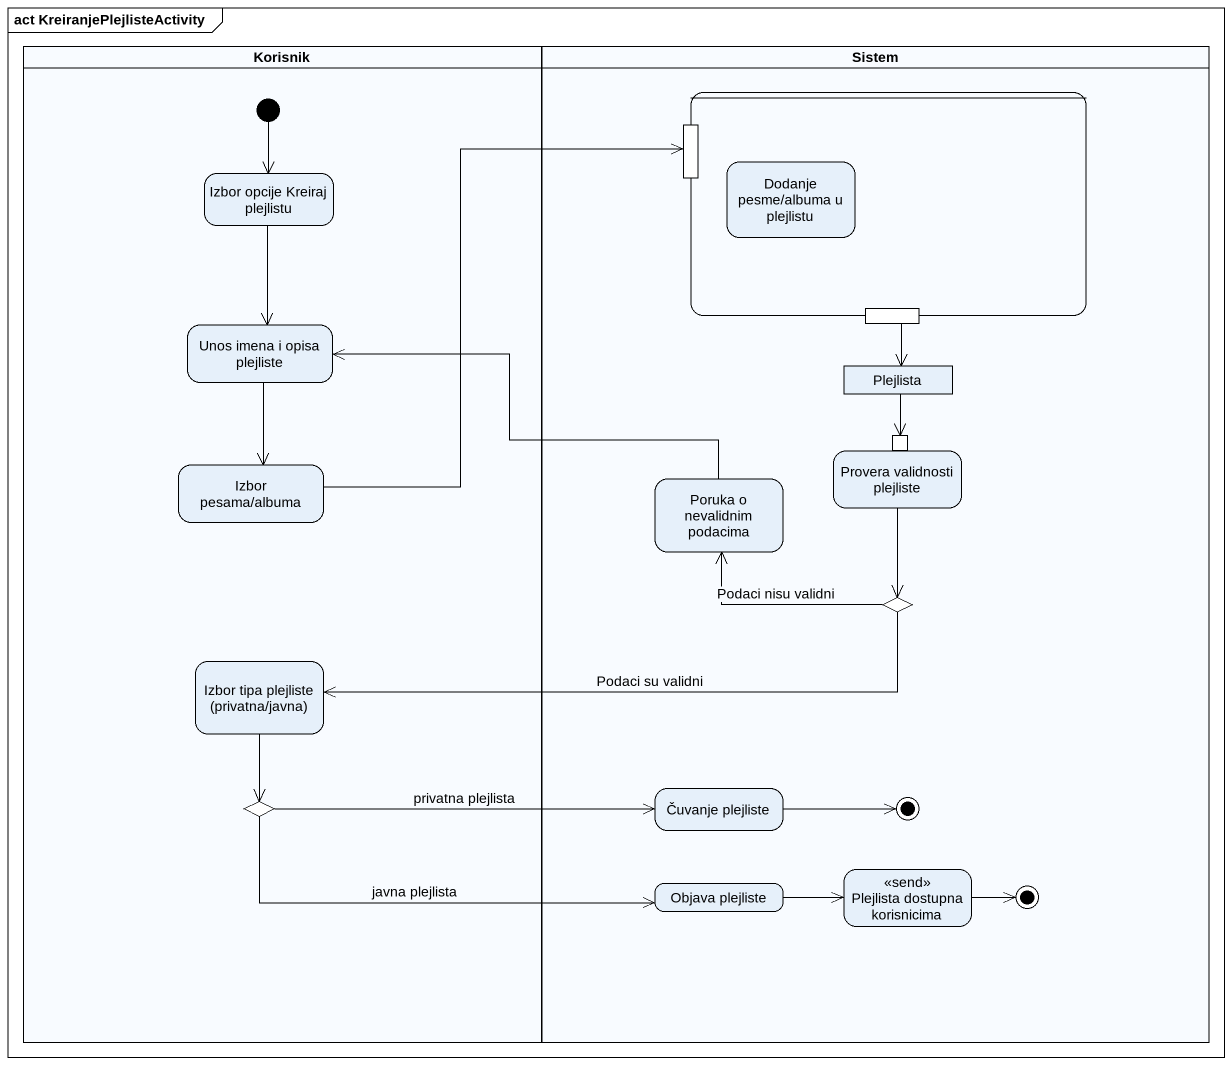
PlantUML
@startuml
mainframe act KreiranjePlejlisteActivity
hide empty description
state Korisnik <<partition>> {
  state "Izbor opcije Kreiraj plejlistu" as Izbor_opcije_Kreiraj
  state "Unos imena i opisa plejliste" as Unos_imena_i_opisa_plejliste
  state "Izbor pesama/albuma" as Izbor_pesama_albuma
  state "Izbor tipa plejliste (privatna/javna)" as Izbor_tipa_plejliste
  state choice2 <<choice>>
  [*] --> Izbor_opcije_Kreiraj
}
state Sistem <<partition>> {
  state " " as state1 {
    state pin1 <<inputPin>>
    state "Dodanje pesme/albuma u plejlistu" as Dodanje_pesme_albuma_u
    state pin2 <<outputPin>>
  }
  state Plejlista <<object>>
  state "Provera validnosti plejliste" as Provera_validnosti_plejliste {
    state pin3 <<inputPin>>
  }
  state "Poruka o nevalidnim podacima" as Poruka_o_nevalidnim_podacima
  state choice1 <<choice>>
  state "Čuvanje plejliste" as Čuvanje_plejliste
  state final1 <<end>>
  state "Plejlista dostupna korisnicima" as Plejlista_dostupna <<send>>
  state "Objava plejliste" as Objava_plejliste
  state final2 <<end>>
}
Izbor_opcije_Kreiraj --> Unos_imena_i_opisa_plejliste
Unos_imena_i_opisa_plejliste --> Izbor_pesama_albuma
pin2 --> Plejlista
Plejlista --> pin3
Izbor_pesama_albuma -up-> pin1
Provera_validnosti_plejliste --> choice1
Poruka_o_nevalidnim_podacima -left-> Unos_imena_i_opisa_plejliste
choice1 -left-> Poruka_o_nevalidnim_podacima : Podaci nisu validni
choice1 -left-> Izbor_tipa_plejliste : Podaci su validni
Izbor_tipa_plejliste --> choice2
choice2 -right-> Čuvanje_plejliste : privatna plejlista
choice2 -right-> Objava_plejliste : javna plejlista
Čuvanje_plejliste -right-> final1
Plejlista_dostupna -right-> final2
Objava_plejliste -right-> Plejlista_dostupna
@enduml
